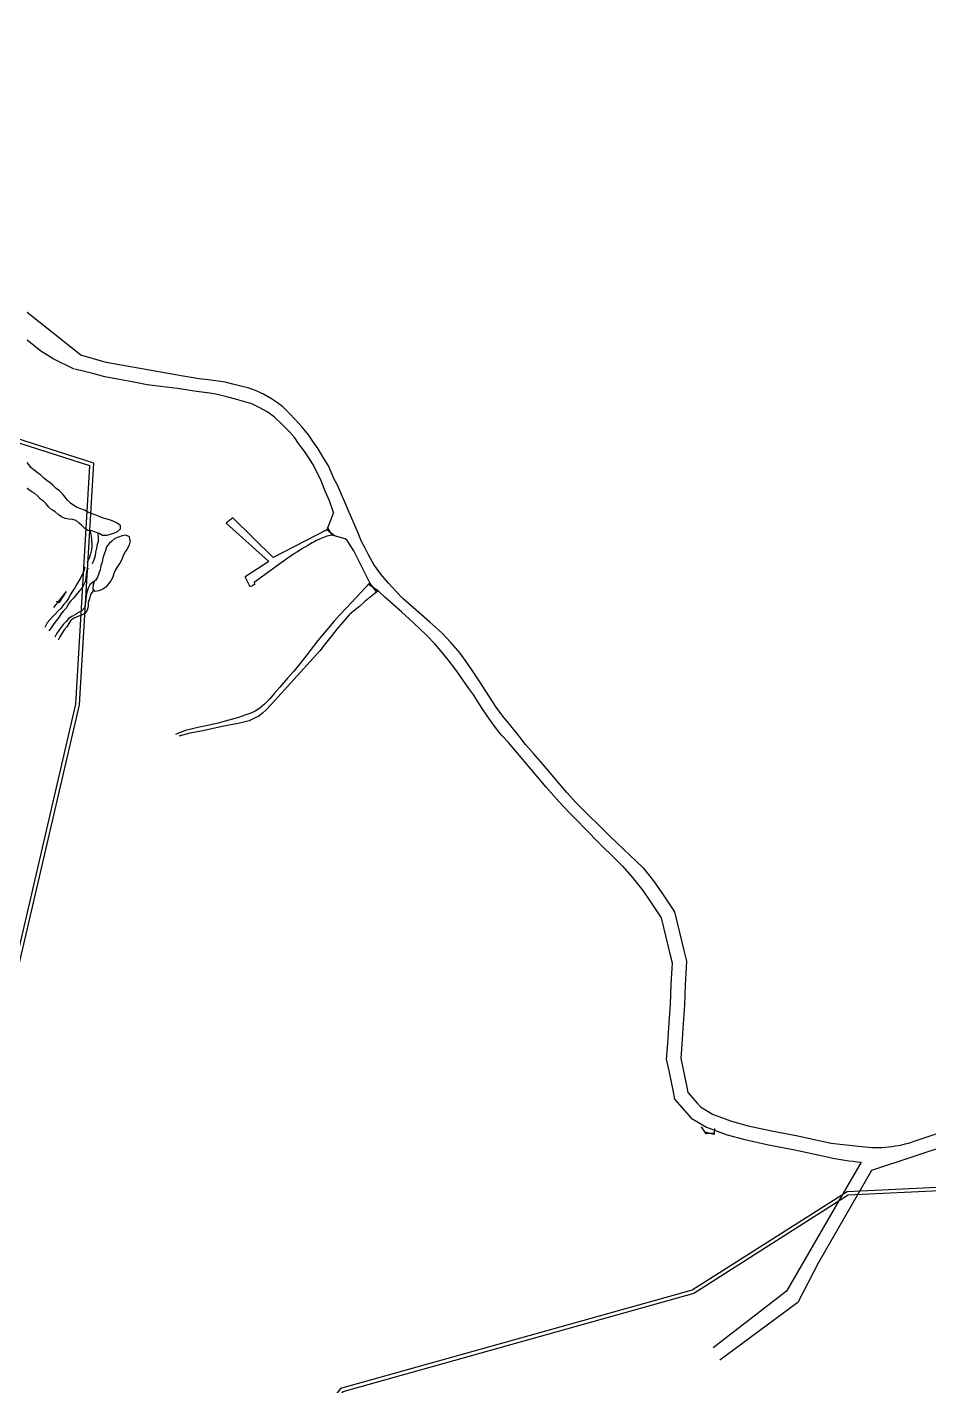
# Model space of a CAD drawing. Header units: millimetres. Extents: x 583 to 26013, y 350 to 21391.
# Drawn here: x 17591 to 18082, y 14085 to 14824 of the extents above; entities that cross this region are included whole.
import ezdxf

# ---------------------------------------------------------------- set-up
doc = ezdxf.new("R2010")
doc.units = ezdxf.units.MM
for name, color, linetype in [('105-QUADRAS_ESTRADAS', 80, 'Continuous'), ('110-CERCA_DE_ARAME', 10, 'Continuous'), ('145-', 130, 'Continuous'), ('RIOS', 140, 'Continuous')]:
    doc.layers.add(name, color=color, linetype=linetype)

msp = doc.modelspace()

# ---------------------------------------------------------------- linework, layer by layer
at = {"color": 0, "linetype": 'Continuous'}
for points in [[(17898.81551, 14383.90241), (17915.27821, 14367.64453), (17915.27821, 14367.64453), (17920.44632, 14361.83035), (17926.2867, 14354.44176), (17930.47591, 14348.27607), (17936.32804, 14339.66287), (17938.85749, 14329.0919), (17941.03546, 14319.9898), (17942.18225, 14315.1972), (17941.62704, 14303.26897), (17941.12916, 14292.57263), (17940.3011, 14279.83142), (17939.67808, 14271.22081), (17939.05535, 14262.61405), (17940.37186, 14256.31342), (17942.57525, 14245.76829), (17943.60012, 14240.86342), (17950.1724, 14233.34298), (17952.60662, 14230.55758), (17960.89483, 14225.69206), (17972.2525, 14221.39749), (17981.73142, 14218.84465), (17994.69588, 14216.06047), (18008.14704, 14213.41746), (18027.5635, 14209.24905), (18027.5635, 14209.24905)], [(17908.51551, 14383.90241), (17926.42579, 14366.844), (17926.42579, 14366.844), (17926.42579, 14366.844), (17932.58031, 14359.058), (17936.92762, 14352.65961), (17943.58178, 14342.86598), (17946.44334, 14330.90707), (17948.62132, 14321.80496), (17950.02518, 14315.93801), (17949.4186, 14302.9063), (17948.91739, 14292.13832), (17948.08282, 14279.29703), (17947.45775, 14270.65792), (17946.91382, 14263.1404), (17948.00697, 14257.90877), (17950.21036, 14247.36364), (17950.81746, 14244.45815), (17956.04563, 14238.47573), (17957.64695, 14236.64339), (17964.27274, 14232.75378), (17974.65186, 14228.82922), (17983.56571, 14226.42857), (17996.2668, 14223.70094), (18009.71771, 14221.05799), (18028.8232, 14216.95633), (18043.6687, 14215.27845)]]:
    msp.add_lwpolyline(points, dxfattribs=at)
for centre, radius, start, end in [((18053.2636, 14281.17316), 66.5896, 261.71540978, 286.93398315), ((18055.81136, 14339.14414), 132.93109, 257.7311005, 265.39580223)]:
    msp.add_arc(centre, radius, start, end, dxfattribs=at)
at = {"layer": '105-QUADRAS_ESTRADAS', "color": 0, "linetype": 'Continuous'}
for p, q in [((17591.21551, 14654.70241), (17591.21551, 14654.70241)), ((17598.51551, 14648.10241), (17591.21551, 14654.00241)), ((17605.31551, 14643.90241), (17598.51551, 14648.10241)), ((17616.81551, 14638.30241), (17605.31551, 14643.90241)), ((17703.11551, 14557.30241), (17699.41551, 14554.40241)), ((17725.11551, 14535.80241), (17703.11551, 14557.30241)), ((17722.71551, 14533.50241), (17699.41551, 14554.40241)), ((17754.21551, 14550.80241), (17725.11551, 14535.80241)), ((17742.81551, 14541.60241), (17742.01551, 14541.20241)), ((17744.51551, 14542.60241), (17742.81551, 14541.60241)), ((17746.31551, 14543.70241), (17744.51551, 14542.60241)), ((17747.81551, 14544.50241), (17746.31551, 14543.70241)), ((17748.71551, 14545.00241), (17747.81551, 14544.50241)), ((17750.01551, 14545.60241), (17748.71551, 14545.00241)), ((17751.11551, 14546.10241), (17750.01551, 14545.60241)), ((17752.41551, 14546.70241), (17751.11551, 14546.10241)), ((17754.31551, 14547.30241), (17752.41551, 14546.70241)), ((17757.11551, 14548.00241), (17754.31551, 14547.30241)), ((17734.31551, 14536.30241), (17729.91551, 14533.30241)), ((17736.71551, 14537.90241), (17734.31551, 14536.30241)), ((17738.01551, 14538.60241), (17736.71551, 14537.90241)), ((17739.41551, 14539.60241), (17738.01551, 14538.60241)), ((17740.91551, 14540.50241), (17739.41551, 14539.60241)), ((17742.01551, 14541.20241), (17740.91551, 14540.50241)), ((17722.71551, 14533.50241), (17709.81551, 14525.30241)), ((17729.91551, 14533.30241), (17714.71551, 14522.20241)), ((17712.01551, 14520.80241), (17709.81551, 14525.30241)), ((17712.41551, 14520.20241), (17712.01551, 14520.80241)), ((17712.81551, 14519.90241), (17712.41551, 14520.20241)), ((17713.41551, 14520.20241), (17712.81551, 14519.90241)), ((17713.91551, 14520.50241), (17713.41551, 14520.20241)), ((17714.61551, 14520.80241), (17713.91551, 14520.50241)), ((17715.01551, 14521.00241), (17714.61551, 14520.80241)), ((17715.01551, 14521.40241), (17714.71551, 14522.20241)), ((17715.01551, 14521.00241), (17715.01551, 14521.40241)), ((17777.71551, 14521.90241), (17767.71551, 14511.30241)), ((17775.21551, 14512.00241), (17772.01551, 14509.10241)), ((17779.61551, 14515.70241), (17775.21551, 14512.00241)), ((17782.21551, 14517.60241), (17779.61551, 14515.70241)), ((17761.31551, 14504.50241), (17758.11551, 14500.90241)), ((17764.91551, 14508.40241), (17761.31551, 14504.50241)), ((17766.41551, 14504.50241), (17763.11551, 14500.70241)), ((17767.71551, 14511.30241), (17764.91551, 14508.40241)), ((17768.91551, 14506.70241), (17766.41551, 14504.50241)), ((17772.01551, 14509.10241), (17768.91551, 14506.70241)), ((17758.11551, 14500.90241), (17754.21551, 14496.40241)), ((17763.11551, 14500.70241), (17759.81551, 14496.70241)), ((17749.41551, 14490.60241), (17745.21551, 14485.10241)), ((17754.21551, 14496.40241), (17749.41551, 14490.60241)), ((17756.51551, 14492.50241), (17752.91551, 14488.10241)), ((17759.81551, 14496.70241), (17756.51551, 14492.50241)), ((17750.41551, 14485.00241), (17724.21551, 14455.90241)), ((17745.21551, 14485.10241), (17742.31551, 14481.40241)), ((17752.91551, 14488.10241), (17750.41551, 14485.00241)), ((17738.91551, 14477.00241), (17736.31551, 14473.90241)), ((17742.31551, 14481.40241), (17738.91551, 14477.00241)), ((17732.81551, 14470.00241), (17728.71551, 14465.10241)), ((17736.31551, 14473.90241), (17732.81551, 14470.00241)), ((17725.81551, 14461.90241), (17723.21551, 14458.90241)), ((17728.71551, 14465.10241), (17725.81551, 14461.90241)), ((17717.81551, 14453.80241), (17715.31551, 14452.20241)), ((17720.41551, 14456.00241), (17717.81551, 14453.80241)), ((17721.31551, 14452.80241), (17719.31551, 14451.10241)), ((17723.21551, 14458.90241), (17720.41551, 14456.00241)), ((17724.21551, 14455.90241), (17721.31551, 14452.80241)), ((17695.11551, 14445.50241), (17691.11551, 14444.70241)), ((17699.01551, 14446.60241), (17695.11551, 14445.50241)), ((17706.01551, 14445.40241), (17697.31551, 14443.70241)), ((17706.21551, 14448.60241), (17699.01551, 14446.60241)), ((17699.01551, 14446.60241), (17699.01551, 14446.60241)), ((17709.11551, 14446.10241), (17706.01551, 14445.40241)), ((17710.21551, 14450.10241), (17706.21551, 14448.60241)), ((17711.91551, 14446.80241), (17709.11551, 14446.10241)), ((17712.91551, 14451.10241), (17710.21551, 14450.10241)), ((17715.31551, 14448.40241), (17711.91551, 14446.80241)), ((17715.31551, 14452.20241), (17712.91551, 14451.10241)), ((17717.21551, 14449.40241), (17715.31551, 14448.40241)), ((17719.31551, 14451.10241), (17717.21551, 14449.40241)), ((17673.61551, 14440.10241), (17671.81551, 14439.40241)), ((17677.81551, 14441.70241), (17673.61551, 14440.10241)), ((17679.71551, 14440.10241), (17673.71551, 14438.50241)), ((17680.41551, 14442.40241), (17677.81551, 14441.70241)), ((17684.91551, 14441.10241), (17679.71551, 14440.10241)), ((17684.11551, 14443.20241), (17680.41551, 14442.40241)), ((17686.71551, 14443.70241), (17684.11551, 14443.20241)), ((17690.11551, 14442.10241), (17684.91551, 14441.10241)), ((17691.11551, 14444.70241), (17686.71551, 14443.70241)), ((17697.31551, 14443.70241), (17690.11551, 14442.10241)), ((18094.56843, 14224.68644), (18072.65913, 14217.47082)), ((18095.83592, 14216.87653), (18050.703, 14202.06302)), ((18045.14072, 14206.64201), (18004.57883, 14136.31674)), ((18050.703, 14202.06302), (18021.79853, 14151.67805)), ((18021.79853, 14151.67805), (18010.72865, 14130.17227)), ((18004.57883, 14136.31674), (17964.60448, 14105.59421)), ((18010.72865, 14130.17227), (17968.29444, 14098.83524))]:
    msp.add_line(p, q, dxfattribs=at)
at = {"layer": '110-CERCA_DE_ARAME', "color": 0, "linetype": 'Continuous'}
for p, q in [((17591.21551, 14669.80241), (17591.21551, 14669.80241)), ((17620.31551, 14646.00241), (17591.21551, 14669.20241)), ((17634.21551, 14641.90241), (17620.31551, 14646.00241)), ((17626.91551, 14635.90241), (17617.11551, 14638.30241)), ((17676.01551, 14634.50241), (17634.21551, 14641.90241)), ((17633.51551, 14634.20241), (17626.91551, 14635.90241)), ((17640.31551, 14632.90241), (17633.51551, 14634.20241)), ((17648.31551, 14631.40241), (17640.31551, 14632.90241)), ((17656.51551, 14629.80241), (17648.31551, 14631.40241)), ((17684.71551, 14633.10241), (17676.01551, 14634.50241)), ((17689.71551, 14632.40241), (17684.71551, 14633.10241)), ((17693.81551, 14631.90241), (17689.71551, 14632.40241)), ((17699.01551, 14631.20241), (17693.81551, 14631.90241)), ((17703.11551, 14630.20241), (17699.01551, 14631.20241)), ((17663.81551, 14628.80241), (17656.51551, 14629.80241)), ((17672.91551, 14627.80241), (17663.81551, 14628.80241)), ((17683.31551, 14626.10241), (17672.91551, 14627.80241)), ((17690.61551, 14625.20241), (17683.31551, 14626.10241)), ((17693.91551, 14624.60241), (17690.61551, 14625.20241)), ((17699.81551, 14623.30241), (17693.91551, 14624.60241)), ((17705.91551, 14621.60241), (17699.81551, 14623.30241)), ((17708.21551, 14628.90241), (17703.11551, 14630.20241)), ((17711.51551, 14628.10241), (17708.21551, 14628.90241)), ((17715.51551, 14626.60241), (17711.51551, 14628.10241)), ((17719.81551, 14624.60241), (17715.51551, 14626.60241)), ((17724.21551, 14622.10241), (17719.81551, 14624.60241)), ((17713.41551, 14619.40241), (17705.91551, 14621.60241)), ((17717.51551, 14617.40241), (17713.41551, 14619.40241)), ((17722.11551, 14614.90241), (17717.51551, 14617.40241)), ((17727.41551, 14620.00241), (17724.21551, 14622.10241)), ((17730.31551, 14617.70241), (17727.41551, 14620.00241)), ((17733.61551, 14614.60241), (17730.31551, 14617.70241)), ((17725.81551, 14612.10241), (17722.11551, 14614.90241)), ((17730.01551, 14608.20241), (17725.81551, 14612.10241)), ((17734.01551, 14604.20241), (17730.01551, 14608.20241)), ((17737.21551, 14610.80241), (17733.61551, 14614.60241)), ((17740.81551, 14606.70241), (17737.21551, 14610.80241)), ((17736.81551, 14600.90241), (17734.01551, 14604.20241)), ((17738.91551, 14597.90241), (17736.81551, 14600.90241)), ((17744.31551, 14602.50241), (17740.81551, 14606.70241)), ((17746.91551, 14598.70241), (17744.31551, 14602.50241)), ((17741.91551, 14593.90241), (17738.91551, 14597.90241)), ((17744.41551, 14590.10241), (17741.91551, 14593.90241)), ((17749.61551, 14594.90241), (17746.91551, 14598.70241)), ((17752.11551, 14590.60241), (17749.61551, 14594.90241)), ((17746.71551, 14586.50241), (17744.41551, 14590.10241)), ((17749.11551, 14581.60241), (17746.71551, 14586.50241)), ((17755.21551, 14585.60241), (17752.11551, 14590.60241)), ((17751.11551, 14577.50241), (17749.11551, 14581.60241)), ((17758.01551, 14578.70241), (17755.21551, 14585.60241)), ((17760.01551, 14575.20241), (17758.01551, 14578.70241)), ((17753.51551, 14571.60241), (17751.11551, 14577.50241)), ((17755.71551, 14566.70241), (17753.51551, 14571.60241)), ((17771.31551, 14549.00241), (17760.01551, 14575.20241)), ((17757.91551, 14560.20241), (17755.71551, 14566.70241)), ((17757.91551, 14560.20241), (17754.21551, 14550.80241)), ((17758.51551, 14547.60241), (17754.21551, 14550.80241)), ((17757.11551, 14548.00241), (17754.71551, 14552.20241)), ((17773.11551, 14544.40241), (17771.31551, 14549.00241)), ((17764.31551, 14546.00241), (17757.11551, 14548.00241)), ((17765.41551, 14545.00241), (17764.31551, 14546.00241)), ((17767.41551, 14542.00241), (17765.41551, 14545.00241)), ((17769.01551, 14539.40241), (17767.41551, 14542.00241)), ((17775.11551, 14540.90241), (17773.11551, 14544.40241)), ((17777.71551, 14521.90241), (17769.01551, 14539.40241)), ((17777.01551, 14537.20241), (17775.11551, 14540.90241)), ((17779.91551, 14532.00241), (17777.01551, 14537.20241)), ((17783.61551, 14526.70241), (17779.91551, 14532.00241)), ((17787.81551, 14521.80241), (17783.61551, 14526.70241)), ((17782.21551, 14517.60241), (17777.01551, 14521.10241)), ((17781.31551, 14517.00241), (17777.71551, 14521.90241)), ((17791.81551, 14517.40241), (17787.81551, 14521.80241)), ((17785.81551, 14514.20241), (17782.21551, 14517.60241)), ((17790.31551, 14510.10241), (17785.81551, 14514.20241)), ((17795.81551, 14513.30241), (17791.81551, 14517.40241)), ((17804.31551, 14505.80241), (17795.81551, 14513.30241)), ((17795.01551, 14506.10241), (17790.31551, 14510.10241)), ((17799.31551, 14502.20241), (17795.01551, 14506.10241)), ((17810.41551, 14500.60241), (17804.31551, 14505.80241)), ((17804.61551, 14497.30241), (17799.31551, 14502.20241)), ((17808.91551, 14493.20241), (17804.61551, 14497.30241)), ((17816.81551, 14494.70241), (17810.41551, 14500.60241)), ((17813.01551, 14488.80241), (17808.91551, 14493.20241)), ((17821.71551, 14489.50241), (17816.81551, 14494.70241)), ((17816.31551, 14484.90241), (17813.01551, 14488.80241)), ((17820.31551, 14480.00241), (17816.31551, 14484.90241)), ((17826.81551, 14483.60241), (17821.71551, 14489.50241)), ((17830.41551, 14478.60241), (17826.81551, 14483.60241)), ((17825.11551, 14473.80241), (17820.31551, 14480.00241)), ((17834.31551, 14472.90241), (17830.41551, 14478.60241)), ((17828.31551, 14469.20241), (17825.11551, 14473.80241)), ((17831.61551, 14464.50241), (17828.31551, 14469.20241)), ((17837.21551, 14468.70241), (17834.31551, 14472.90241)), ((17846.51551, 14454.30241), (17837.21551, 14468.70241)), ((17834.21551, 14460.80241), (17831.61551, 14464.50241)), ((17836.31551, 14457.60241), (17834.21551, 14460.80241)), ((17838.81551, 14453.60241), (17836.31551, 14457.60241)), ((17841.51551, 14449.50241), (17838.81551, 14453.60241)), ((17850.01551, 14449.40241), (17846.51551, 14454.30241)), ((17844.71551, 14445.20241), (17841.51551, 14449.50241)), ((17854.41551, 14444.20241), (17850.01551, 14449.40241)), ((17847.11551, 14441.80241), (17844.71551, 14445.20241)), ((17849.61551, 14438.80241), (17847.11551, 14441.80241)), ((17853.11551, 14435.00241), (17849.61551, 14438.80241)), ((17858.91551, 14438.50241), (17854.41551, 14444.20241)), ((17862.51551, 14434.00241), (17858.91551, 14438.50241)), ((17873.71551, 14410.70241), (17853.11551, 14435.00241)), ((17866.81551, 14429.10241), (17862.51551, 14434.00241)), ((17871.91551, 14423.30241), (17866.81551, 14429.10241)), ((17877.81551, 14416.10241), (17871.91551, 14423.30241)), ((17885.01551, 14407.80241), (17877.81551, 14416.10241)), ((17879.11551, 14404.60241), (17873.71551, 14410.70241)), ((17882.81551, 14400.50241), (17879.11551, 14404.60241)), ((17889.71551, 14402.60241), (17885.01551, 14407.80241)), ((17896.61551, 14395.60241), (17889.71551, 14402.60241)), ((17886.41551, 14396.80241), (17882.81551, 14400.50241)), ((17898.81551, 14384.00241), (17886.41551, 14396.80241)), ((17902.31551, 14390.10241), (17896.61551, 14395.60241)), ((17908.41551, 14384.00241), (17902.31551, 14390.10241)), ((17898.91551, 14383.90241), (17898.81551, 14383.90241)), ((17908.51551, 14383.90241), (17908.41551, 14383.90241)), ((17960.81551, 14222.00241), (17958.21551, 14225.90241)), ((17965.31551, 14225.00241), (17965.21551, 14222.40241)), ((17965.11551, 14221.60241), (17960.21551, 14222.90241)), ((17965.21551, 14222.40241), (17960.81551, 14222.00241)), ((17965.21551, 14222.40241), (17965.11551, 14221.60241)), ((17965.21551, 14222.40241), (17965.21551, 14222.40241))]:
    msp.add_line(p, q, dxfattribs=at)
at = {"layer": '145-', "color": 0, "linetype": 'Continuous'}
for p, q in [((17591.21551, 14588.30241), (17591.21551, 14588.30241)), ((17592.01551, 14586.40241), (17591.21551, 14587.50241)), ((17593.21551, 14584.70241), (17592.01551, 14586.40241)), ((17594.91551, 14583.40241), (17593.21551, 14584.70241)), ((17596.51551, 14582.10241), (17594.91551, 14583.40241)), ((17598.61551, 14580.60241), (17596.51551, 14582.10241)), ((17600.11551, 14579.20241), (17598.61551, 14580.60241)), ((17601.91551, 14577.70241), (17600.11551, 14579.20241)), ((17591.21551, 14573.70241), (17591.21551, 14573.70241)), ((17591.91551, 14572.70241), (17591.21551, 14573.40241)), ((17593.61551, 14571.50241), (17591.91551, 14572.70241)), ((17595.41551, 14570.60241), (17593.61551, 14571.50241)), ((17603.61551, 14576.40241), (17601.91551, 14577.70241)), ((17605.11551, 14575.10241), (17603.61551, 14576.40241)), ((17606.91551, 14573.30241), (17605.11551, 14575.10241)), ((17608.71551, 14572.00241), (17606.91551, 14573.30241)), ((17610.41551, 14570.50241), (17608.71551, 14572.00241)), ((17597.01551, 14569.10241), (17595.41551, 14570.60241)), ((17598.41551, 14567.60241), (17597.01551, 14569.10241)), ((17600.11551, 14566.40241), (17598.41551, 14567.60241)), ((17601.51551, 14565.00241), (17600.11551, 14566.40241)), ((17602.91551, 14563.10241), (17601.51551, 14565.00241)), ((17611.81551, 14568.60241), (17610.41551, 14570.50241)), ((17613.11551, 14567.00241), (17611.81551, 14568.60241)), ((17614.71551, 14565.30241), (17613.11551, 14567.00241)), ((17616.51551, 14564.00241), (17614.71551, 14565.30241)), ((17618.31551, 14562.90241), (17616.51551, 14564.00241)), ((17604.61551, 14561.80241), (17602.91551, 14563.10241)), ((17606.41551, 14560.70241), (17604.61551, 14561.80241)), ((17608.11551, 14559.20241), (17606.41551, 14560.70241)), ((17609.91551, 14557.90241), (17608.11551, 14559.20241)), ((17611.81551, 14557.00241), (17609.91551, 14557.90241)), ((17613.81551, 14556.60241), (17611.81551, 14557.00241)), ((17615.91551, 14556.50241), (17613.81551, 14556.60241)), ((17617.91551, 14555.90241), (17615.91551, 14556.50241)), ((17620.31551, 14562.20241), (17618.31551, 14562.90241)), ((17622.31551, 14561.50241), (17620.31551, 14562.20241)), ((17624.21551, 14560.50241), (17622.31551, 14561.50241)), ((17626.21551, 14559.80241), (17624.21551, 14560.50241)), ((17628.11551, 14559.00241), (17626.21551, 14559.80241)), ((17630.01551, 14558.30241), (17628.11551, 14559.00241)), ((17631.91551, 14557.40241), (17630.01551, 14558.30241)), ((17633.91551, 14556.80241), (17631.91551, 14557.40241)), ((17636.01551, 14556.20241), (17633.91551, 14556.80241)), ((17619.41551, 14554.50241), (17617.91551, 14555.90241)), ((17620.91551, 14553.10241), (17619.41551, 14554.50241)), ((17622.61551, 14551.60241), (17620.91551, 14553.10241)), ((17624.21551, 14550.50241), (17622.61551, 14551.60241)), ((17626.41551, 14550.20241), (17624.21551, 14550.50241)), ((17625.91551, 14548.20241), (17625.51551, 14550.30241)), ((17628.41551, 14549.60241), (17626.41551, 14550.20241)), ((17630.41551, 14548.90241), (17628.41551, 14549.60241)), ((17629.91551, 14546.90241), (17629.81551, 14549.00241)), ((17632.21551, 14547.80241), (17630.41551, 14548.90241)), ((17637.91551, 14555.50241), (17636.01551, 14556.20241)), ((17638.21551, 14548.90241), (17636.31551, 14548.20241)), ((17639.81551, 14554.60241), (17637.91551, 14555.50241)), ((17640.11551, 14549.80241), (17638.21551, 14548.90241)), ((17641.71551, 14553.40241), (17639.81551, 14554.60241)), ((17641.71551, 14551.20241), (17640.11551, 14549.80241)), ((17641.71551, 14553.40241), (17641.71551, 14551.20241)), ((17626.31551, 14546.10241), (17625.91551, 14548.20241)), ((17626.31551, 14542.00241), (17626.21551, 14539.90241)), ((17626.41551, 14544.00241), (17626.31551, 14546.10241)), ((17626.41551, 14544.00241), (17626.31551, 14542.00241)), ((17629.31551, 14542.90241), (17628.81551, 14540.80241)), ((17629.91551, 14544.90241), (17629.31551, 14542.90241)), ((17629.91551, 14544.90241), (17629.91551, 14546.90241)), ((17634.31551, 14547.80241), (17632.21551, 14547.80241)), ((17634.31551, 14541.60241), (17633.71551, 14539.60241)), ((17636.31551, 14548.20241), (17634.31551, 14547.80241)), ((17635.81551, 14543.40241), (17634.31551, 14541.60241)), ((17637.31551, 14544.70241), (17635.81551, 14543.40241)), ((17638.91551, 14546.10241), (17637.31551, 14544.70241)), ((17640.81551, 14546.90241), (17638.91551, 14546.10241)), ((17642.81551, 14547.50241), (17640.81551, 14546.90241)), ((17644.91551, 14548.00241), (17642.81551, 14547.50241)), ((17646.91551, 14547.00241), (17644.91551, 14548.00241)), ((17646.61551, 14542.70241), (17645.81551, 14540.70241)), ((17647.21551, 14544.80241), (17646.61551, 14542.70241)), ((17647.21551, 14544.80241), (17646.91551, 14547.00241)), ((17625.01551, 14535.90241), (17624.21551, 14533.90241)), ((17625.71551, 14537.80241), (17625.01551, 14535.90241)), ((17626.21551, 14539.90241), (17625.71551, 14537.80241)), ((17627.51551, 14534.50241), (17626.51551, 14532.40241)), ((17628.11551, 14536.60241), (17627.51551, 14534.50241)), ((17628.41551, 14538.60241), (17628.11551, 14536.60241)), ((17628.81551, 14540.80241), (17628.41551, 14538.60241)), ((17632.31551, 14535.40241), (17632.01551, 14533.20241)), ((17633.01551, 14537.50241), (17632.31551, 14535.40241)), ((17633.71551, 14539.60241), (17633.01551, 14537.50241)), ((17642.71551, 14534.70241), (17641.61551, 14532.70241)), ((17643.41551, 14536.90241), (17642.71551, 14534.70241)), ((17644.51551, 14538.90241), (17643.41551, 14536.90241)), ((17645.81551, 14540.70241), (17644.51551, 14538.90241)), ((17621.21551, 14526.90241), (17620.41551, 14524.80241)), ((17622.11551, 14528.70241), (17621.21551, 14526.90241)), ((17622.41551, 14530.70241), (17622.11551, 14528.70241)), ((17623.31551, 14526.90241), (17623.01551, 14524.70241)), ((17623.61551, 14529.00241), (17623.31551, 14526.90241)), ((17624.31551, 14529.90241), (17623.61551, 14529.00241)), ((17624.21551, 14533.90241), (17623.81551, 14533.00241)), ((17630.21551, 14527.00241), (17629.51551, 14525.10241)), ((17630.91551, 14529.10241), (17630.21551, 14527.00241)), ((17631.31551, 14531.20241), (17630.91551, 14529.10241)), ((17632.01551, 14533.20241), (17631.31551, 14531.20241)), ((17638.41551, 14527.00241), (17637.81551, 14525.00241)), ((17639.31551, 14529.00241), (17638.41551, 14527.00241)), ((17640.31551, 14530.90241), (17639.31551, 14529.00241)), ((17641.61551, 14532.70241), (17640.31551, 14530.90241)), ((17618.21551, 14521.30241), (17617.11551, 14519.20241)), ((17619.31551, 14523.00241), (17618.21551, 14521.30241)), ((17620.41551, 14524.80241), (17619.31551, 14523.00241)), ((17621.91551, 14520.70241), (17620.91551, 14519.00241)), ((17622.81551, 14522.60241), (17621.91551, 14520.70241)), ((17623.01551, 14524.70241), (17622.81551, 14522.60241)), ((17625.21551, 14520.80241), (17624.41551, 14519.00241)), ((17626.71551, 14522.20241), (17625.21551, 14520.80241)), ((17628.41551, 14523.20241), (17626.71551, 14522.20241)), ((17627.11551, 14520.80241), (17626.81551, 14518.70241)), ((17627.71551, 14522.50241), (17627.11551, 14520.80241)), ((17629.51551, 14525.10241), (17628.41551, 14523.20241)), ((17634.01551, 14519.60241), (17632.31551, 14518.50241)), ((17635.41551, 14521.40241), (17634.01551, 14519.60241)), ((17636.71551, 14523.10241), (17635.41551, 14521.40241)), ((17637.81551, 14525.00241), (17636.71551, 14523.10241)), ((17612.41551, 14517.20241), (17605.51551, 14508.50241)), ((17608.41551, 14511.10241), (17607.11551, 14511.90241)), ((17612.41551, 14517.20241), (17608.41551, 14511.10241)), ((17613.61551, 14513.50241), (17612.41551, 14511.60241)), ((17614.71551, 14512.00241), (17613.51551, 14510.30241)), ((17614.61551, 14515.40241), (17613.61551, 14513.50241)), ((17615.81551, 14517.40241), (17614.61551, 14515.40241)), ((17616.31551, 14513.60241), (17614.71551, 14512.00241)), ((17617.11551, 14519.20241), (17615.81551, 14517.40241)), ((17617.91551, 14515.50241), (17616.31551, 14513.60241)), ((17619.41551, 14517.50241), (17617.91551, 14515.50241)), ((17620.91551, 14519.00241), (17619.41551, 14517.50241)), ((17623.01551, 14512.60241), (17622.81551, 14510.50241)), ((17623.21551, 14514.80241), (17623.01551, 14512.60241)), ((17623.71551, 14516.90241), (17623.21551, 14514.80241)), ((17624.41551, 14519.00241), (17623.71551, 14516.90241)), ((17625.01551, 14513.30241), (17624.31551, 14511.20241)), ((17625.71551, 14515.60241), (17625.01551, 14513.30241)), ((17627.21551, 14517.90241), (17625.71551, 14515.60241)), ((17628.21551, 14517.30241), (17626.81551, 14518.70241)), ((17630.21551, 14517.70241), (17628.21551, 14517.30241)), ((17632.31551, 14518.50241), (17630.21551, 14517.70241)), ((17606.41551, 14505.00241), (17605.01551, 14503.50241)), ((17607.91551, 14506.50241), (17606.41551, 14505.00241)), ((17609.61551, 14508.20241), (17607.91551, 14506.50241)), ((17609.51551, 14505.00241), (17608.31551, 14503.10241)), ((17610.91551, 14506.80241), (17609.51551, 14505.00241)), ((17611.01551, 14510.00241), (17609.61551, 14508.20241)), ((17612.51551, 14508.40241), (17610.91551, 14506.80241)), ((17612.41551, 14511.60241), (17611.01551, 14510.00241)), ((17613.51551, 14510.30241), (17612.51551, 14508.40241)), ((17617.41551, 14504.70241), (17615.41551, 14503.70241)), ((17619.01551, 14505.90241), (17617.41551, 14504.70241)), ((17620.91551, 14506.80241), (17619.01551, 14505.90241)), ((17622.61551, 14505.30241), (17620.81551, 14504.30241)), ((17622.31551, 14508.40241), (17620.91551, 14506.80241)), ((17622.81551, 14510.50241), (17622.31551, 14508.40241)), ((17623.81551, 14507.10241), (17622.61551, 14505.30241)), ((17624.31551, 14509.10241), (17623.81551, 14507.10241)), ((17624.31551, 14511.20241), (17624.31551, 14509.10241)), ((17601.21551, 14498.30241), (17600.81551, 14497.70241)), ((17602.11551, 14500.20241), (17601.21551, 14498.30241)), ((17603.41551, 14501.90241), (17602.11551, 14500.20241)), ((17604.31551, 14497.50241), (17603.01551, 14495.80241)), ((17605.01551, 14503.50241), (17603.41551, 14501.90241)), ((17605.71551, 14499.70241), (17604.31551, 14497.50241)), ((17607.01551, 14501.20241), (17605.71551, 14499.70241)), ((17608.31551, 14503.10241), (17607.01551, 14501.20241)), ((17609.61551, 14497.90241), (17608.41551, 14496.10241)), ((17611.01551, 14499.40241), (17609.61551, 14497.90241)), ((17612.41551, 14500.90241), (17611.01551, 14499.40241)), ((17612.71551, 14498.10241), (17611.31551, 14496.40241)), ((17613.71551, 14502.50241), (17612.41551, 14500.90241)), ((17613.81551, 14499.90241), (17612.71551, 14498.10241)), ((17615.41551, 14503.70241), (17613.71551, 14502.50241)), ((17614.91551, 14501.60241), (17613.81551, 14499.90241)), ((17616.71551, 14502.80241), (17614.91551, 14501.60241)), ((17618.81551, 14503.70241), (17616.71551, 14502.80241)), ((17620.81551, 14504.30241), (17618.81551, 14503.70241)), ((17607.11551, 14494.30241), (17606.21551, 14492.40241)), ((17608.41551, 14496.10241), (17607.11551, 14494.30241)), ((17609.01551, 14492.50241), (17608.11551, 14490.70241)), ((17610.11551, 14494.40241), (17609.01551, 14492.50241)), ((17611.31551, 14496.40241), (17610.11551, 14494.40241))]:
    msp.add_line(p, q, dxfattribs=at)
at = {"layer": 'RIOS', "lineweight": 25, "flags": 128}
for points in [[(19108.82607, 13694.54722), (18954.72298, 13632.97602), (18872.49013, 13618.03929), (18827.05065, 13739.18992), (18566.70327, 13945.74663), (18406.09944, 14068.00778), (18199.1436, 14198.23353), (18037.46833, 14190.52999), (17953.19583, 14136.94195), (17761.74166, 14083.37688), (17693.4854, 13992.43204), (17505.64999, 14067.48931), (17566.13399, 14226.162), (17619.70927, 14455.579), (17627.44173, 14587.14273), (17435.24202, 14648.60933), (17221.00478, 14824.47784), (17091.06094, 14824.47784)], [(19108.16394, 13692.12894), (18955.27828, 13631.04416), (18871.2041, 13615.77297), (18825.3729, 13737.96803), (18565.47589, 13944.1674), (18404.95888, 14066.36246), (18198.61067, 14196.20586), (18038.09366, 14188.55752), (17954.01948, 14135.09559), (17762.93396, 14081.63366), (17694.16559, 13990.00649), (17503.08007, 14066.36246), (17564.21709, 14226.74826), (17617.72276, 14455.86717), (17625.35411, 14585.71058), (17434.26859, 14646.82085), (17220.28902, 14822.47784), (17090.34052, 14822.47784)]]:
    msp.add_lwpolyline(points, dxfattribs=at)

doc.saveas('drawing.dxf')
